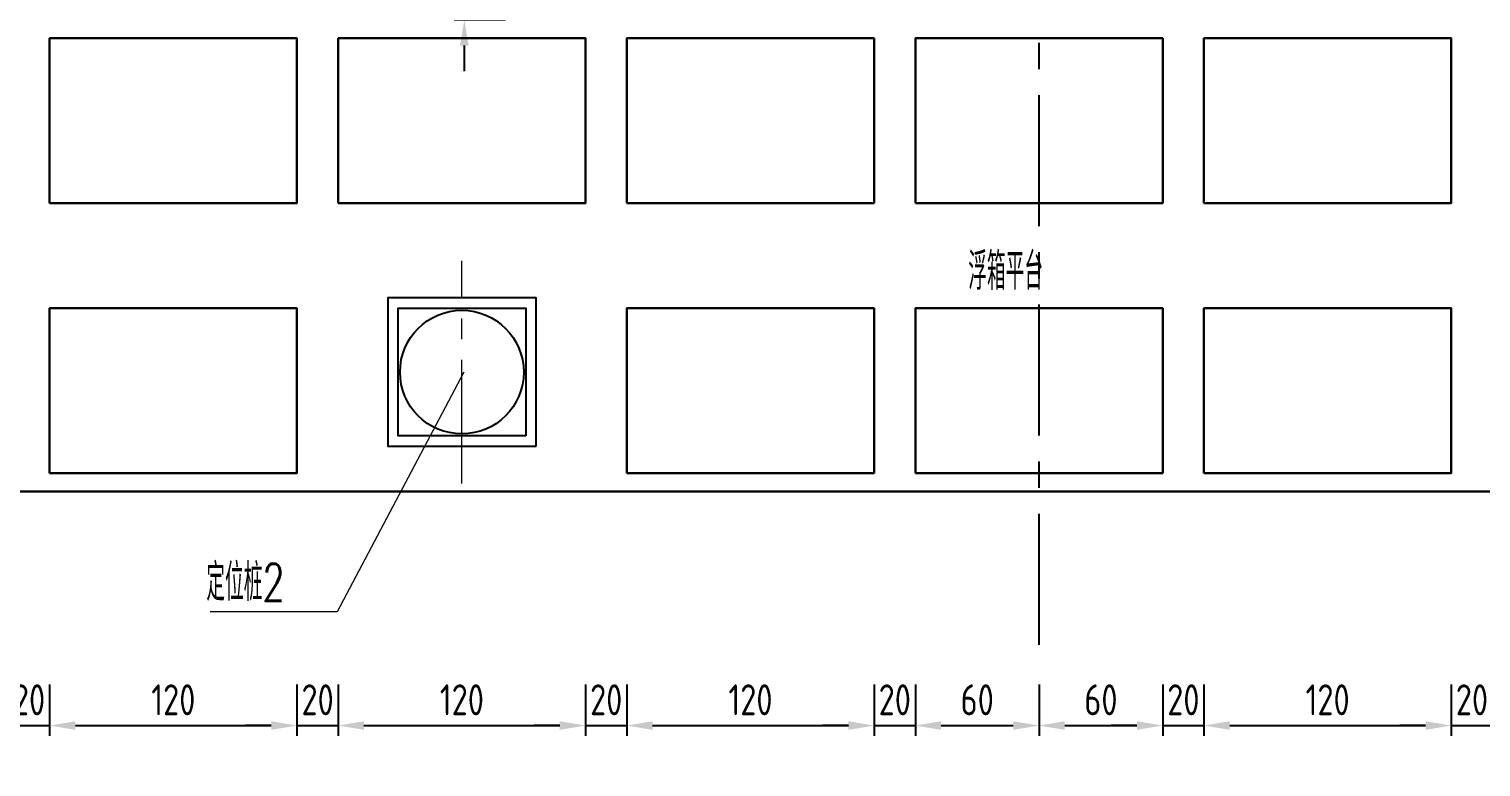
# Model space of a CAD drawing. Header units: inches. Extents: x 23 to 70, y 0 to 119.
# Drawn here: x 37.21 to 44.26, y 54.4 to 57.98 of the extents above; entities that cross this region are included whole.
import ezdxf

# ---------------------------------------------------------------- set-up
doc = ezdxf.new("R2010")
doc.units = ezdxf.units.IN
doc.header["$MEASUREMENT"] = 0
for name, pattern in [('ACAD_ISO03W100', [30, 12, -18]), ('ACAD_ISO04W100', [30.5, 24, -3, 0.5, -3]), ('CENTER', [50.8, 31.75, -6.35, 6.35, -6.35])]:
    doc.linetypes.add(name, pattern=pattern)
for name, color, linetype in [('000中心线', 5, 'CENTER'), ('外框', 4, 'Continuous'), ('标注', 3, 'Continuous'), ('辅助', 7, 'Continuous')]:
    doc.layers.add(name, color=color, linetype=linetype)
for name, color, linetype, lineweight in [('00中心线', 6, 'ACAD_ISO04W100', 15), ('00标注文字', 2, 'Continuous', 15), ('00粗实线', 4, 'Continuous', 30), ('00虚线', 5, 'ACAD_ISO03W100', 13), ('图框粗线', 4, 'Continuous', 53)]:
    doc.layers.add(name, color=color, linetype=linetype, lineweight=lineweight)
doc.styles.get("Standard").update_dxf_attribs({"font": 'txt', "bigfont": 'gbcbig.shx'})
doc.styles.add('TSSD_Dimension', font='tssdeng.shx', dxfattribs={"width": 0.8, "bigfont": 'hztxt.shx'})
doc.dimstyles.new('TSSD_200_1_3.5', dxfattribs={"dimscale": 0.25, "dimtxt": 2.85, "dimasz": 2.5, "dimexe": 1, "dimexo": 2.5, "dimgap": 1, "dimtad": 1, "dimdec": 0, "dimlfac": 100, "dimzin": 0, "dimdsep": 46, "dimtxsty": 'TSSD_Dimension', "dimcen": 0, "dimdle": 1, "dimclrd": 3, "dimclre": 3, "dimclrt": 7, "dimadec": 1, "dimazin": 0, "dimtfac": 1, "dimtdec": 0, "dimtix": 1, "dimtmove": 2, "dimatfit": 3, "dimfxl": 5, "dimfxlon": 1, "dimtolj": 1, "dimtzin": 0, "dimarcsym": 0})

# ---------------------------------------------------------------- blocks, each defined once
blk = doc.blocks.new('*D82')
at = {"layer": 'Defpoints', "color": 0, "transparency": 16777216}
for p in [(40.3123, 58.0216), (26.0124, 55.7316), (40.3123, 53.9615)]:
    blk.add_point(p, dxfattribs=at)
at = {"layer": '辅助', "color": 3, "linetype": 'ByBlock', "lineweight": -2, "transparency": 16777216}
for p, q in [((26.0124, 54.1615), (26.0124, 53.9115)), ((40.3123, 54.1615), (40.3123, 53.9115))]:
    blk.add_line(p, q, dxfattribs=at)
at = {"layer": '辅助', "color": 3, "lineweight": -2, "transparency": 16777216}
blk.add_line((26.1374, 53.9615), (40.1873, 53.9615), dxfattribs=at)
at = {"layer": '辅助', "color": 3, "transparency": 16777216}
for points in [[(26.1374, 53.9823), (26.1374, 53.9406), (26.0124, 53.9615)], [(40.1873, 53.9823), (40.1873, 53.9406), (40.3123, 53.9615)]]:
    blk.add_solid(points, dxfattribs=at)
at = {"layer": '辅助', "color": 7, "transparency": 16777216, "insert": (33.1624, 54.0865), "char_height": 0.15, "attachment_point": 5, "style": 'TSSD_Dimension'}
blk.add_mtext('\\A1;1430', dxfattribs=at)
blk = doc.blocks.new('*D83')
at = {"layer": 'Defpoints', "color": 0, "transparency": 16777216}
for p in [(40.3123, 58.0216), (43.9125, 58.0216), (43.9125, 53.9615)]:
    blk.add_point(p, dxfattribs=at)
at = {"layer": '辅助', "color": 3, "linetype": 'ByBlock', "lineweight": -2, "transparency": 16777216}
for p, q in [((40.3123, 54.1615), (40.3123, 53.9115)), ((43.9125, 54.1615), (43.9125, 53.9115))]:
    blk.add_line(p, q, dxfattribs=at)
at = {"layer": '辅助', "color": 3, "lineweight": -2, "transparency": 16777216}
blk.add_line((40.4373, 53.9615), (43.7875, 53.9615), dxfattribs=at)
at = {"layer": '辅助', "color": 3, "transparency": 16777216}
for points in [[(40.4373, 53.9823), (40.4373, 53.9406), (40.3123, 53.9615)], [(43.7875, 53.9823), (43.7875, 53.9406), (43.9125, 53.9615)]]:
    blk.add_solid(points, dxfattribs=at)
at = {"layer": '辅助', "color": 7, "transparency": 16777216, "insert": (42.1124, 54.0865), "char_height": 0.15, "attachment_point": 5, "style": 'TSSD_Dimension'}
blk.add_mtext('\\A1;360', dxfattribs=at)
blk = doc.blocks.new('*D84')
at = {"layer": 'Defpoints', "color": 0, "transparency": 16777216}
for p in [(43.9125, 58.0216), (58.2124, 55.7316), (58.2124, 53.9615)]:
    blk.add_point(p, dxfattribs=at)
at = {"layer": '辅助', "color": 3, "linetype": 'ByBlock', "lineweight": -2, "transparency": 16777216}
for p, q in [((43.9125, 54.1615), (43.9125, 53.9115)), ((58.2124, 54.1615), (58.2124, 53.9115))]:
    blk.add_line(p, q, dxfattribs=at)
at = {"layer": '辅助', "color": 3, "lineweight": -2, "transparency": 16777216}
blk.add_line((44.0375, 53.9615), (58.0874, 53.9615), dxfattribs=at)
at = {"layer": '辅助', "color": 3, "transparency": 16777216}
for points in [[(44.0375, 53.9823), (44.0375, 53.9406), (43.9125, 53.9615)], [(58.0874, 53.9823), (58.0874, 53.9406), (58.2124, 53.9615)]]:
    blk.add_solid(points, dxfattribs=at)
at = {"layer": '辅助', "color": 7, "transparency": 16777216, "insert": (51.0625, 54.0865), "char_height": 0.15, "attachment_point": 5, "style": 'TSSD_Dimension'}
blk.add_mtext('\\A1;1430', dxfattribs=at)
blk = doc.blocks.new('*D90')
at = {"layer": 'Defpoints', "color": 0, "transparency": 16777216}
for p in [(26.0124, 55.7316), (58.2124, 55.7316), (26.0124, 53.3379)]:
    blk.add_point(p, dxfattribs=at)
at = {"layer": '辅助', "color": 3, "linetype": 'ByBlock', "lineweight": -2, "transparency": 16777216}
for p, q in [((26.0124, 53.5379), (26.0124, 53.2879)), ((58.2124, 53.5379), (58.2124, 53.2879))]:
    blk.add_line(p, q, dxfattribs=at)
at = {"layer": '辅助', "color": 3, "lineweight": -2, "transparency": 16777216}
blk.add_line((58.0874, 53.3379), (26.1374, 53.3379), dxfattribs=at)
at = {"layer": '辅助', "color": 3, "transparency": 16777216}
for points in [[(26.1374, 53.3587), (26.1374, 53.3171), (26.0124, 53.3379)], [(58.0874, 53.3587), (58.0874, 53.3171), (58.2124, 53.3379)]]:
    blk.add_solid(points, dxfattribs=at)
at = {"layer": '辅助', "color": 7, "transparency": 16777216, "insert": (42.1124, 53.4629), "char_height": 0.15, "attachment_point": 5, "style": 'TSSD_Dimension'}
blk.add_mtext('\\A1;3220', dxfattribs=at)
blk = doc.blocks.new('*D107')
at = {"layer": 'Defpoints', "color": 0, "transparency": 16777216}
for p in [(37.1124, 57.1316), (37.3124, 57.1316), (37.3124, 54.5962)]:
    blk.add_point(p, dxfattribs=at)
at = {"layer": '辅助', "color": 3, "linetype": 'ByBlock', "lineweight": -2, "transparency": 16777216}
for p, q in [((37.1124, 54.7962), (37.1124, 54.5462)), ((37.3124, 54.7962), (37.3124, 54.5462))]:
    blk.add_line(p, q, dxfattribs=at)
at = {"layer": '辅助', "color": 3, "lineweight": -2, "transparency": 16777216}
for p, q in [((36.9874, 54.5962), (36.8624, 54.5962)), ((37.1124, 54.5962), (37.3124, 54.5962)), ((37.4374, 54.5962), (37.5624, 54.5962))]:
    blk.add_line(p, q, dxfattribs=at)
at = {"layer": '辅助', "color": 3, "transparency": 16777216}
for points in [[(36.9874, 54.6171), (36.9874, 54.5754), (37.1124, 54.5962)], [(37.4374, 54.6171), (37.4374, 54.5754), (37.3124, 54.5962)]]:
    blk.add_solid(points, dxfattribs=at)
at = {"layer": '辅助', "color": 7, "transparency": 16777216, "insert": (37.2124, 54.7212), "char_height": 0.15, "attachment_point": 5, "style": 'TSSD_Dimension'}
blk.add_mtext('\\A1;20', dxfattribs=at)
blk = doc.blocks.new('*D108')
at = {"layer": 'Defpoints', "color": 0, "transparency": 16777216}
for p in [(37.3124, 57.1316), (38.5124, 57.1316), (38.5124, 54.5962)]:
    blk.add_point(p, dxfattribs=at)
at = {"layer": '辅助', "color": 3, "linetype": 'ByBlock', "lineweight": -2, "transparency": 16777216}
for p, q in [((37.3124, 54.7962), (37.3124, 54.5462)), ((38.5124, 54.7962), (38.5124, 54.5462))]:
    blk.add_line(p, q, dxfattribs=at)
at = {"layer": '辅助', "color": 3, "lineweight": -2, "transparency": 16777216}
blk.add_line((37.4374, 54.5962), (38.3874, 54.5962), dxfattribs=at)
at = {"layer": '辅助', "color": 3, "transparency": 16777216}
for points in [[(37.4374, 54.6171), (37.4374, 54.5754), (37.3124, 54.5962)], [(38.3874, 54.6171), (38.3874, 54.5754), (38.5124, 54.5962)]]:
    blk.add_solid(points, dxfattribs=at)
at = {"layer": '辅助', "color": 7, "transparency": 16777216, "insert": (37.9124, 54.7212), "char_height": 0.15, "attachment_point": 5, "style": 'TSSD_Dimension'}
blk.add_mtext('\\A1;120', dxfattribs=at)
blk = doc.blocks.new('*D109')
at = {"layer": 'Defpoints', "color": 0, "transparency": 16777216}
for p in [(38.5124, 57.1316), (38.7124, 57.1316), (38.7124, 54.5962)]:
    blk.add_point(p, dxfattribs=at)
at = {"layer": '辅助', "color": 3, "linetype": 'ByBlock', "lineweight": -2, "transparency": 16777216}
for p, q in [((38.5124, 54.7962), (38.5124, 54.5462)), ((38.7124, 54.7962), (38.7124, 54.5462))]:
    blk.add_line(p, q, dxfattribs=at)
at = {"layer": '辅助', "color": 3, "lineweight": -2, "transparency": 16777216}
for p, q in [((38.3874, 54.5962), (38.2624, 54.5962)), ((38.5124, 54.5962), (38.7124, 54.5962)), ((38.8374, 54.5962), (38.9624, 54.5962))]:
    blk.add_line(p, q, dxfattribs=at)
at = {"layer": '辅助', "color": 3, "transparency": 16777216}
for points in [[(38.3874, 54.6171), (38.3874, 54.5754), (38.5124, 54.5962)], [(38.8374, 54.6171), (38.8374, 54.5754), (38.7124, 54.5962)]]:
    blk.add_solid(points, dxfattribs=at)
at = {"layer": '辅助', "color": 7, "transparency": 16777216, "insert": (38.6124, 54.7212), "char_height": 0.15, "attachment_point": 5, "style": 'TSSD_Dimension'}
blk.add_mtext('\\A1;20', dxfattribs=at)
blk = doc.blocks.new('*D110')
at = {"layer": 'Defpoints', "color": 0, "transparency": 16777216}
for p in [(38.7124, 57.1316), (39.9124, 57.1316), (39.9124, 54.5962)]:
    blk.add_point(p, dxfattribs=at)
at = {"layer": '辅助', "color": 3, "linetype": 'ByBlock', "lineweight": -2, "transparency": 16777216}
for p, q in [((38.7124, 54.7962), (38.7124, 54.5462)), ((39.9124, 54.7962), (39.9124, 54.5462))]:
    blk.add_line(p, q, dxfattribs=at)
at = {"layer": '辅助', "color": 3, "lineweight": -2, "transparency": 16777216}
blk.add_line((38.8374, 54.5962), (39.7874, 54.5962), dxfattribs=at)
at = {"layer": '辅助', "color": 3, "transparency": 16777216}
for points in [[(38.8374, 54.6171), (38.8374, 54.5754), (38.7124, 54.5962)], [(39.7874, 54.6171), (39.7874, 54.5754), (39.9124, 54.5962)]]:
    blk.add_solid(points, dxfattribs=at)
at = {"layer": '辅助', "color": 7, "transparency": 16777216, "insert": (39.3124, 54.7212), "char_height": 0.15, "attachment_point": 5, "style": 'TSSD_Dimension'}
blk.add_mtext('\\A1;120', dxfattribs=at)
blk = doc.blocks.new('*D111')
at = {"layer": 'Defpoints', "color": 0, "transparency": 16777216}
for p in [(39.9124, 57.1316), (40.1124, 57.1316), (40.1124, 54.5962)]:
    blk.add_point(p, dxfattribs=at)
at = {"layer": '辅助', "color": 3, "linetype": 'ByBlock', "lineweight": -2, "transparency": 16777216}
for p, q in [((39.9124, 54.7962), (39.9124, 54.5462)), ((40.1124, 54.7962), (40.1124, 54.5462))]:
    blk.add_line(p, q, dxfattribs=at)
at = {"layer": '辅助', "color": 3, "lineweight": -2, "transparency": 16777216}
for p, q in [((39.7874, 54.5962), (39.6624, 54.5962)), ((39.9124, 54.5962), (40.1124, 54.5962)), ((40.2374, 54.5962), (40.3624, 54.5962))]:
    blk.add_line(p, q, dxfattribs=at)
at = {"layer": '辅助', "color": 3, "transparency": 16777216}
for points in [[(39.7874, 54.6171), (39.7874, 54.5754), (39.9124, 54.5962)], [(40.2374, 54.6171), (40.2374, 54.5754), (40.1124, 54.5962)]]:
    blk.add_solid(points, dxfattribs=at)
at = {"layer": '辅助', "color": 7, "transparency": 16777216, "insert": (40.0124, 54.7212), "char_height": 0.15, "attachment_point": 5, "style": 'TSSD_Dimension'}
blk.add_mtext('\\A1;20', dxfattribs=at)
blk = doc.blocks.new('*D112')
at = {"layer": 'Defpoints', "color": 0, "transparency": 16777216}
for p in [(40.1124, 57.1316), (41.3124, 57.1316), (41.3124, 54.5962)]:
    blk.add_point(p, dxfattribs=at)
at = {"layer": '辅助', "color": 3, "linetype": 'ByBlock', "lineweight": -2, "transparency": 16777216}
for p, q in [((40.1124, 54.7962), (40.1124, 54.5462)), ((41.3124, 54.7962), (41.3124, 54.5462))]:
    blk.add_line(p, q, dxfattribs=at)
at = {"layer": '辅助', "color": 3, "lineweight": -2, "transparency": 16777216}
blk.add_line((40.2374, 54.5962), (41.1874, 54.5962), dxfattribs=at)
at = {"layer": '辅助', "color": 3, "transparency": 16777216}
for points in [[(40.2374, 54.6171), (40.2374, 54.5754), (40.1124, 54.5962)], [(41.1874, 54.6171), (41.1874, 54.5754), (41.3124, 54.5962)]]:
    blk.add_solid(points, dxfattribs=at)
at = {"layer": '辅助', "color": 7, "transparency": 16777216, "insert": (40.7124, 54.7212), "char_height": 0.15, "attachment_point": 5, "style": 'TSSD_Dimension'}
blk.add_mtext('\\A1;120', dxfattribs=at)
blk = doc.blocks.new('*D113')
at = {"layer": 'Defpoints', "color": 0, "transparency": 16777216}
for p in [(41.3124, 57.1316), (41.5124, 57.1316), (41.5124, 54.5962)]:
    blk.add_point(p, dxfattribs=at)
at = {"layer": '辅助', "color": 3, "linetype": 'ByBlock', "lineweight": -2, "transparency": 16777216}
for p, q in [((41.3124, 54.7962), (41.3124, 54.5462)), ((41.5124, 54.7962), (41.5124, 54.5462))]:
    blk.add_line(p, q, dxfattribs=at)
at = {"layer": '辅助', "color": 3, "lineweight": -2, "transparency": 16777216}
for p, q in [((41.1874, 54.5962), (41.0624, 54.5962)), ((41.3124, 54.5962), (41.5124, 54.5962)), ((41.6374, 54.5962), (41.7624, 54.5962))]:
    blk.add_line(p, q, dxfattribs=at)
at = {"layer": '辅助', "color": 3, "transparency": 16777216}
for points in [[(41.1874, 54.6171), (41.1874, 54.5754), (41.3124, 54.5962)], [(41.6374, 54.6171), (41.6374, 54.5754), (41.5124, 54.5962)]]:
    blk.add_solid(points, dxfattribs=at)
at = {"layer": '辅助', "color": 7, "transparency": 16777216, "insert": (41.4124, 54.7212), "char_height": 0.15, "attachment_point": 5, "style": 'TSSD_Dimension'}
blk.add_mtext('\\A1;20', dxfattribs=at)
blk = doc.blocks.new('*D114')
at = {"layer": 'Defpoints', "color": 0, "transparency": 16777216}
for p in [(41.5124, 57.1316), (42.1124, 57.1316), (42.1124, 54.5962)]:
    blk.add_point(p, dxfattribs=at)
at = {"layer": '辅助', "color": 3, "linetype": 'ByBlock', "lineweight": -2, "transparency": 16777216}
for p, q in [((41.5124, 54.7962), (41.5124, 54.5462)), ((42.1124, 54.7962), (42.1124, 54.5462))]:
    blk.add_line(p, q, dxfattribs=at)
at = {"layer": '辅助', "color": 3, "lineweight": -2, "transparency": 16777216}
blk.add_line((41.6374, 54.5962), (41.9874, 54.5962), dxfattribs=at)
at = {"layer": '辅助', "color": 3, "transparency": 16777216}
for points in [[(41.6374, 54.6171), (41.6374, 54.5754), (41.5124, 54.5962)], [(41.9874, 54.6171), (41.9874, 54.5754), (42.1124, 54.5962)]]:
    blk.add_solid(points, dxfattribs=at)
at = {"layer": '辅助', "color": 7, "transparency": 16777216, "insert": (41.8124, 54.7212), "char_height": 0.15, "attachment_point": 5, "style": 'TSSD_Dimension'}
blk.add_mtext('\\A1;60', dxfattribs=at)
blk = doc.blocks.new('*D115')
at = {"layer": 'Defpoints', "color": 0, "transparency": 16777216}
for p in [(42.1124, 57.1316), (42.7124, 57.1316), (42.7124, 54.5962)]:
    blk.add_point(p, dxfattribs=at)
at = {"layer": '辅助', "color": 3, "linetype": 'ByBlock', "lineweight": -2, "transparency": 16777216}
for p, q in [((42.1124, 54.7962), (42.1124, 54.5462)), ((42.7124, 54.7962), (42.7124, 54.5462))]:
    blk.add_line(p, q, dxfattribs=at)
at = {"layer": '辅助', "color": 3, "lineweight": -2, "transparency": 16777216}
blk.add_line((42.2374, 54.5962), (42.5874, 54.5962), dxfattribs=at)
at = {"layer": '辅助', "color": 3, "transparency": 16777216}
for points in [[(42.2374, 54.6171), (42.2374, 54.5754), (42.1124, 54.5962)], [(42.5874, 54.6171), (42.5874, 54.5754), (42.7124, 54.5962)]]:
    blk.add_solid(points, dxfattribs=at)
at = {"layer": '辅助', "color": 7, "transparency": 16777216, "insert": (42.4124, 54.7212), "char_height": 0.15, "attachment_point": 5, "style": 'TSSD_Dimension'}
blk.add_mtext('\\A1;60', dxfattribs=at)
blk = doc.blocks.new('*D116')
at = {"layer": 'Defpoints', "color": 0, "transparency": 16777216}
for p in [(42.7124, 57.1316), (42.9124, 57.1316), (42.9124, 54.5962)]:
    blk.add_point(p, dxfattribs=at)
at = {"layer": '辅助', "color": 3, "linetype": 'ByBlock', "lineweight": -2, "transparency": 16777216}
for p, q in [((42.7124, 54.7962), (42.7124, 54.5462)), ((42.9124, 54.7962), (42.9124, 54.5462))]:
    blk.add_line(p, q, dxfattribs=at)
at = {"layer": '辅助', "color": 3, "lineweight": -2, "transparency": 16777216}
for p, q in [((42.5874, 54.5962), (42.4624, 54.5962)), ((42.7124, 54.5962), (42.9124, 54.5962)), ((43.0374, 54.5962), (43.1624, 54.5962))]:
    blk.add_line(p, q, dxfattribs=at)
at = {"layer": '辅助', "color": 3, "transparency": 16777216}
for points in [[(42.5874, 54.6171), (42.5874, 54.5754), (42.7124, 54.5962)], [(43.0374, 54.6171), (43.0374, 54.5754), (42.9124, 54.5962)]]:
    blk.add_solid(points, dxfattribs=at)
at = {"layer": '辅助', "color": 7, "transparency": 16777216, "insert": (42.8124, 54.7212), "char_height": 0.15, "attachment_point": 5, "style": 'TSSD_Dimension'}
blk.add_mtext('\\A1;20', dxfattribs=at)
blk = doc.blocks.new('*D117')
at = {"layer": 'Defpoints', "color": 0, "transparency": 16777216}
for p in [(42.9124, 57.1316), (44.1124, 57.1316), (44.1124, 54.5962)]:
    blk.add_point(p, dxfattribs=at)
at = {"layer": '辅助', "color": 3, "linetype": 'ByBlock', "lineweight": -2, "transparency": 16777216}
for p, q in [((42.9124, 54.7962), (42.9124, 54.5462)), ((44.1124, 54.7962), (44.1124, 54.5462))]:
    blk.add_line(p, q, dxfattribs=at)
at = {"layer": '辅助', "color": 3, "lineweight": -2, "transparency": 16777216}
blk.add_line((43.0374, 54.5962), (43.9874, 54.5962), dxfattribs=at)
at = {"layer": '辅助', "color": 3, "transparency": 16777216}
for points in [[(43.0374, 54.6171), (43.0374, 54.5754), (42.9124, 54.5962)], [(43.9874, 54.6171), (43.9874, 54.5754), (44.1124, 54.5962)]]:
    blk.add_solid(points, dxfattribs=at)
at = {"layer": '辅助', "color": 7, "transparency": 16777216, "insert": (43.5124, 54.7212), "char_height": 0.15, "attachment_point": 5, "style": 'TSSD_Dimension'}
blk.add_mtext('\\A1;120', dxfattribs=at)
blk = doc.blocks.new('*D118')
at = {"layer": 'Defpoints', "color": 0, "transparency": 16777216}
for p in [(44.1124, 57.1316), (44.3124, 57.1316), (44.3124, 54.5962)]:
    blk.add_point(p, dxfattribs=at)
at = {"layer": '辅助', "color": 3, "linetype": 'ByBlock', "lineweight": -2, "transparency": 16777216}
for p, q in [((44.1124, 54.7962), (44.1124, 54.5462)), ((44.3124, 54.7962), (44.3124, 54.5462))]:
    blk.add_line(p, q, dxfattribs=at)
at = {"layer": '辅助', "color": 3, "lineweight": -2, "transparency": 16777216}
for p, q in [((43.9874, 54.5962), (43.8624, 54.5962)), ((44.1124, 54.5962), (44.3124, 54.5962)), ((44.4374, 54.5962), (44.5624, 54.5962))]:
    blk.add_line(p, q, dxfattribs=at)
at = {"layer": '辅助', "color": 3, "transparency": 16777216}
for points in [[(43.9874, 54.6171), (43.9874, 54.5754), (44.1124, 54.5962)], [(44.4374, 54.6171), (44.4374, 54.5754), (44.3124, 54.5962)]]:
    blk.add_solid(points, dxfattribs=at)
at = {"layer": '辅助', "color": 7, "transparency": 16777216, "insert": (44.2124, 54.7212), "char_height": 0.15, "attachment_point": 5, "style": 'TSSD_Dimension'}
blk.add_mtext('\\A1;20', dxfattribs=at)
blk = doc.blocks.new('*D158')
at = {"layer": 'Defpoints', "color": 0, "transparency": 16777216}
for p in [(40.4023, 58.1116), (39.3241, 58.0216), (40.3123, 58.0216)]:
    blk.add_point(p, dxfattribs=at)
at = {"layer": '辅助', "color": 3, "lineweight": -2, "transparency": 16777216}
for p, q in [((39.3241, 58.2366), (39.3241, 58.3616)), ((39.3241, 58.1116), (39.3241, 58.0216)), ((39.3241, 57.8966), (39.3241, 57.7716))]:
    blk.add_line(p, q, dxfattribs=at)
at = {"layer": '辅助', "color": 3, "linetype": 'ByBlock', "lineweight": -2, "transparency": 16777216}
for p, q in [((39.5241, 58.1116), (39.2741, 58.1116)), ((39.5241, 58.0216), (39.2741, 58.0216))]:
    blk.add_line(p, q, dxfattribs=at)
at = {"layer": '辅助', "color": 3, "transparency": 16777216}
for points in [[(39.3032, 58.2366), (39.3449, 58.2366), (39.3241, 58.1116)], [(39.3032, 57.8966), (39.3449, 57.8966), (39.3241, 58.0216)]]:
    blk.add_solid(points, dxfattribs=at)
at = {"layer": '辅助', "color": 7, "transparency": 16777216, "insert": (39.1991, 58.0666), "char_height": 0.15, "attachment_point": 5, "rotation": 90, "style": 'TSSD_Dimension'}
blk.add_mtext('\\A1;9', dxfattribs=at)

msp = doc.modelspace()

# ---------------------------------------------------------------- linework, layer by layer
msp.add_circle((39.3124, 56.3116), 0.3)
at = {"layer": '000中心线', "ltscale": 0.02, "flags": 128}
msp.add_lwpolyline([(42.1124, 54.9883), (42.1124, 63.9871)], dxfattribs=at)
at = {"layer": '00中心线', "ltscale": 0.025}
msp.add_line((39.3124, 55.7716), (39.3124, 56.8516), dxfattribs=at)
at = {"layer": '00标注文字'}
msp.add_lwpolyline([(39.321, 56.3116), (38.7068, 55.148), (38.0911, 55.148)], dxfattribs=at)
at = {"layer": '00粗实线'}
for points in [[(37.3124, 57.1316), (37.3124, 57.9316), (38.5124, 57.9316), (38.5124, 57.1316)], [(38.7124, 57.1316), (38.7124, 57.9316), (39.9124, 57.9316), (39.9124, 57.1316)], [(40.1124, 57.1316), (40.1124, 57.9316), (41.3124, 57.9316), (41.3124, 57.1316)], [(41.5124, 57.1316), (41.5124, 57.9316), (42.7124, 57.9316), (42.7124, 57.1316)], [(42.9124, 57.1316), (42.9124, 57.9316), (44.1124, 57.9316), (44.1124, 57.1316)], [(37.3124, 55.8216), (37.3124, 56.6216), (38.5124, 56.6216), (38.5124, 55.8216)], [(40.1124, 55.8216), (40.1124, 56.6216), (41.3124, 56.6216), (41.3124, 55.8216)], [(41.5124, 55.8216), (41.5124, 56.6216), (42.7124, 56.6216), (42.7124, 55.8216)], [(42.9124, 55.8216), (42.9124, 56.6216), (44.1124, 56.6216), (44.1124, 55.8216)]]:
    msp.add_lwpolyline(points, close=True, dxfattribs=at)
at = {"layer": '00虚线', "color": 1, "linetype": 'Continuous', "lineweight": 30, "ltscale": 0.5, "flags": 128}
msp.add_lwpolyline([(26.0124, 55.7316), (58.2124, 55.7316)], dxfattribs=at)
at = {"layer": '外框', "ltscale": 0.5, "flags": 128}
msp.add_lwpolyline([(39.6724, 55.9516), (39.6724, 56.6716), (38.9524, 56.6716), (38.9524, 55.9516), (39.6724, 55.9516)], dxfattribs=at)
at = {"layer": '标注', "ltscale": 0.5, "flags": 128}
msp.add_lwpolyline([(39.6224, 56.0016), (39.0024, 56.0016), (39.0024, 56.6216), (39.6224, 56.6216)], close=True, dxfattribs=at)

# ---------------------------------------------------------------- texts
at = {"layer": '00标注文字', "lineweight": 0, "width": 0.7}
msp.add_text('定位桩2', height=0.18, dxfattribs=at).set_placement((38.0725, 55.2013))
at = {"layer": '图框粗线', "color": 0, "width": 0.7}
msp.add_text('浮箱平台', height=0.18, dxfattribs=at).set_placement((41.769, 56.7108))

# ---------------------------------------------------------------- dimensions: what is measured, and where the dimension line sits
at = {"layer": '辅助'}
dim = msp.add_linear_dim(base=(39.3241, 58.0216), p1=(40.4023, 58.1116), p2=(40.3123, 58.0216), angle=270, dimstyle='TSSD_200_1_3.5', override={"dimscale": 0.05, "dimtxt": 3, "dimfxl": 4}, dxfattribs=at)
dim.commit()
dim.dimension.update_dxf_attribs({"geometry": '*D158', "text_midpoint": (39.1991, 58.0666)})
for base, p1, p2, picture, middle in [((40.3123, 53.9615), (26.0124, 55.7316), (40.3123, 58.0216), '*D82', (33.1624, 54.0865)), ((43.9125, 53.9615), (40.3123, 58.0216), (43.9125, 58.0216), '*D83', (42.1124, 54.0865)), ((58.2124, 53.9615), (43.9125, 58.0216), (58.2124, 55.7316), '*D84', (51.0625, 54.0865)), ((37.3124, 54.5962), (37.1124, 57.1316), (37.3124, 57.1316), '*D107', (37.2124, 54.7212)), ((38.5124, 54.5962), (37.3124, 57.1316), (38.5124, 57.1316), '*D108', (37.9124, 54.7212)), ((38.7124, 54.5962), (38.5124, 57.1316), (38.7124, 57.1316), '*D109', (38.6124, 54.7212)), ((39.9124, 54.5962), (38.7124, 57.1316), (39.9124, 57.1316), '*D110', (39.3124, 54.7212)), ((40.1124, 54.5962), (39.9124, 57.1316), (40.1124, 57.1316), '*D111', (40.0124, 54.7212)), ((41.3124, 54.5962), (40.1124, 57.1316), (41.3124, 57.1316), '*D112', (40.7124, 54.7212)), ((41.5124, 54.5962), (41.3124, 57.1316), (41.5124, 57.1316), '*D113', (41.4124, 54.7212)), ((42.1124, 54.5962), (41.5124, 57.1316), (42.1124, 57.1316), '*D114', (41.8124, 54.7212)), ((42.7124, 54.5962), (42.1124, 57.1316), (42.7124, 57.1316), '*D115', (42.4124, 54.7212)), ((42.9124, 54.5962), (42.7124, 57.1316), (42.9124, 57.1316), '*D116', (42.8124, 54.7212)), ((44.1124, 54.5962), (42.9124, 57.1316), (44.1124, 57.1316), '*D117', (43.5124, 54.7212)), ((44.3124, 54.5962), (44.1124, 57.1316), (44.3124, 57.1316), '*D118', (44.2124, 54.7212)), ((26.0124, 53.3379), (58.2124, 55.7316), (26.0124, 55.7316), '*D90', (42.1124, 53.4629))]:
    dim = msp.add_linear_dim(base=base, p1=p1, p2=p2, dimstyle='TSSD_200_1_3.5', override={"dimscale": 0.05, "dimtxt": 3, "dimfxl": 4}, dxfattribs=at)
    dim.commit()
    dim.dimension.update_dxf_attribs({"geometry": picture, "text_midpoint": middle})

doc.saveas('drawing.dxf')
